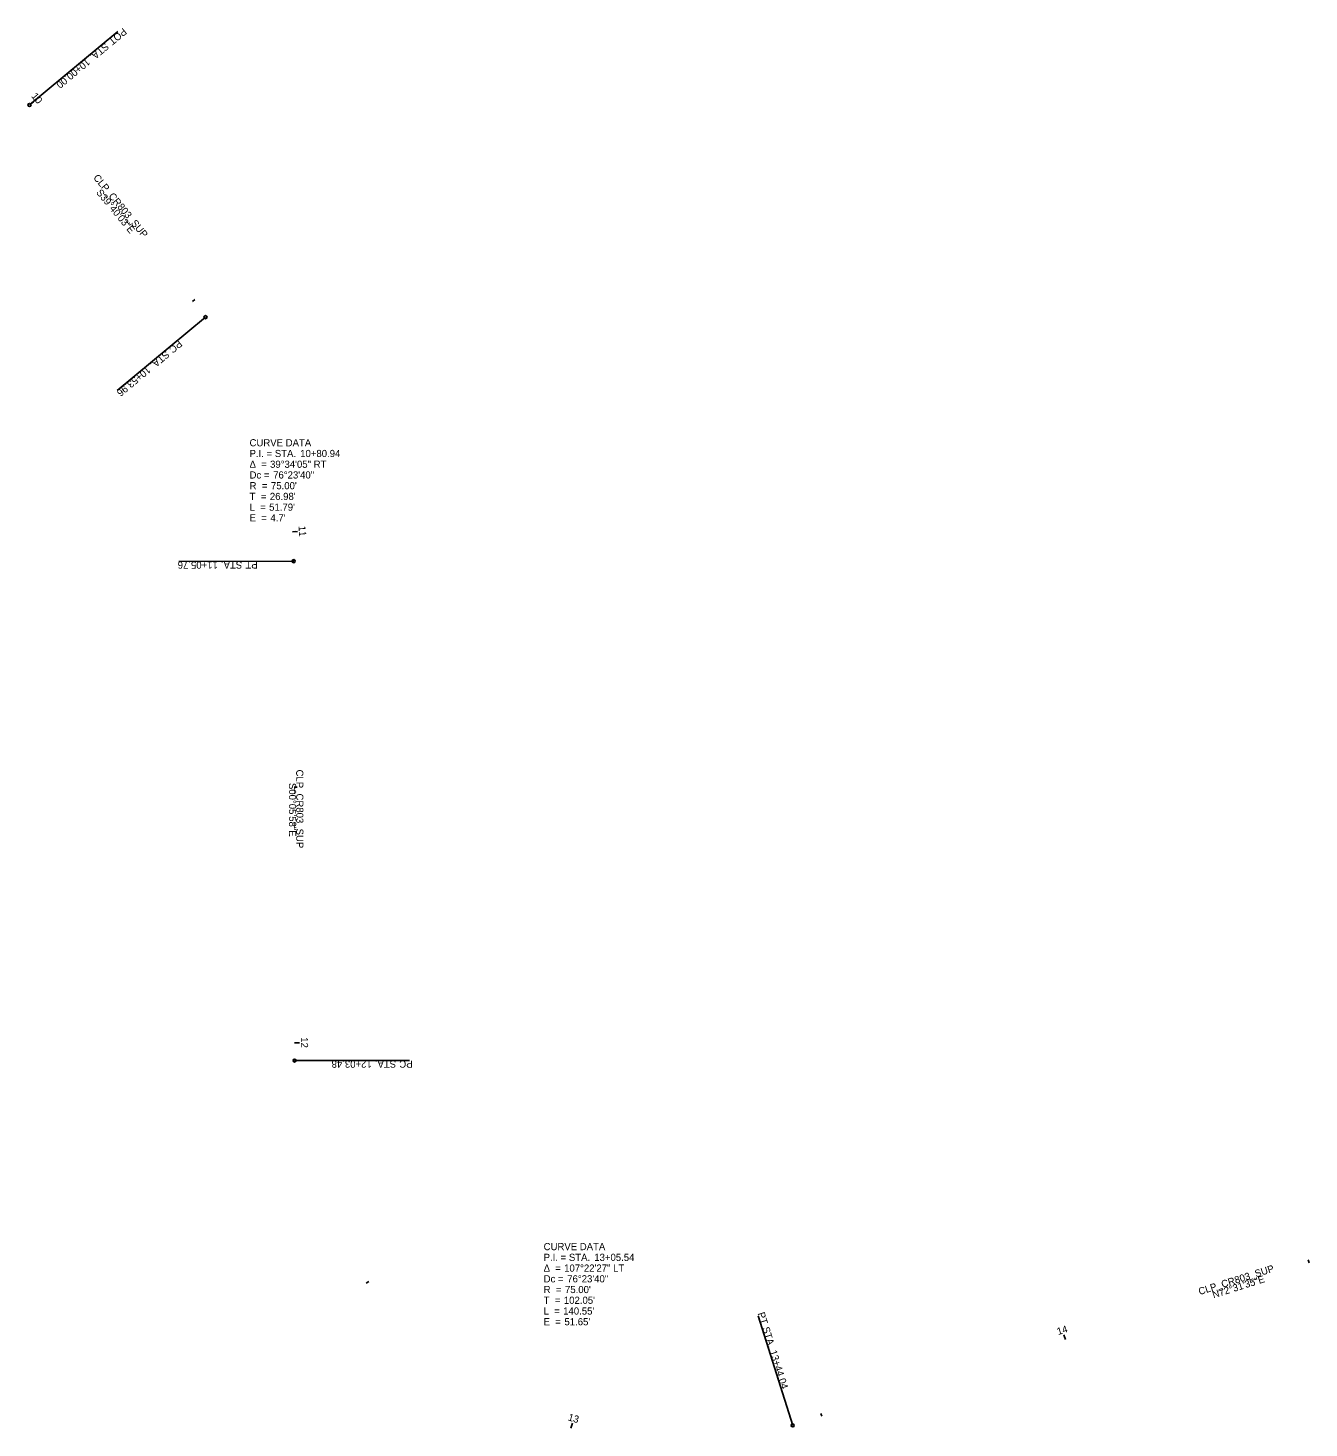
# Model space of a CAD drawing. Extents: x 1984146 to 1988426, y 752369 to 752822.
# Drawn here: x 1984145.9 to 1984396.7, y 752531.5 to 752805.4 of the extents above; entities that cross this region are included whole.
import ezdxf

# ---------------------------------------------------------------- set-up
doc = ezdxf.new("R2010")
doc.units = 0
for name, color, linetype in [('_CIVIL_CONSTRUCTION', 7, 'Continuous'), ('DR_P_Ditch', 7, 'Continuous'), ('DR_P_Drainage_Area', 7, 'Continuous'), ('DR_P_Flood_Boundary', 7, 'Continuous'), ('DR_P_Storm_Sewer', 7, 'Continuous'), ('DT_X_Island', 7, 'Continuous'), ('MD_P_Intersection_MatchLine', 7, 'Continuous'), ('PV_P_Bikeway', 7, 'Continuous'), ('PV_X_COP', 7, 'Continuous'), ('PV_X_EOP', 7, 'Continuous'), ('PV_X_Shoulder', 7, 'Continuous'), ('SC_Scratch1', 7, 'Continuous'), ('SC_Scratch2', 7, 'Continuous'), ('SC_Scratch3', 7, 'Continuous'), ('SC_Scratch4', 7, 'Continuous')]:
    doc.layers.add(name, color=color, linetype=linetype)

msp = doc.modelspace()

# ---------------------------------------------------------------- linework, layer by layer
at = {"layer": 'DR_P_Ditch'}
for p, q in [((1984146.22, 752790.39), (1984146.99, 752791.02)), ((1984197.71, 752706.85), (1984198.3, 752706.9)), ((1984198.1, 752606.86), (1984198.7, 752606.86)), ((1984349.01, 752548.77), (1984348.83, 752549.34)), ((1984252.22, 752531.47), (1984252.39, 752532.05))]:
    msp.add_line(p, q, dxfattribs=at)
at = {"layer": 'DR_P_Drainage_Area'}
for p, q in [((1984146.22, 752790.39), (1984146.99, 752791.02)), ((1984178.14, 752751.9), (1984178.6, 752752.28)), ((1984197.71, 752706.85), (1984198.7, 752706.93)), ((1984198.01, 752656.86), (1984198.61, 752656.86)), ((1984198.1, 752606.86), (1984199.1, 752606.86)), ((1984396.7, 752563.78), (1984396.52, 752564.36)), ((1984212.15, 752559.81), (1984212.64, 752560.16)), ((1984349.01, 752548.77), (1984348.71, 752549.72)), ((1984301.31, 752533.76), (1984301.13, 752534.33)), ((1984252.22, 752531.47), (1984252.5, 752532.43))]:
    msp.add_line(p, q, dxfattribs=at)
at = {"layer": 'DR_P_Storm_Sewer'}
for p, q in [((1984146.22, 752790.39), (1984163.54, 752804.75)), ((1984180.67, 752748.85), (1984163.35, 752734.48)), ((1984197.94, 752701.1), (1984175.44, 752701.06)), ((1984198.11, 752603.38), (1984220.61, 752603.42)), ((1984295.63, 752531.97), (1984288.87, 752553.43))]:
    msp.add_line(p, q, dxfattribs=at)
for centre in [(1984146.22, 752790.39), (1984180.67, 752748.85), (1984197.94, 752701.1), (1984198.11, 752603.38), (1984295.63, 752531.97)]:
    msp.add_circle(centre, 0.3, dxfattribs=at)
at = {"layer": 'DT_X_Island'}
for p, q in [((1984146.22, 752790.39), (1984163.54, 752804.75)), ((1984180.67, 752748.85), (1984163.35, 752734.48)), ((1984197.94, 752701.1), (1984175.44, 752701.06)), ((1984198.11, 752603.38), (1984220.61, 752603.42)), ((1984295.63, 752531.97), (1984288.87, 752553.43))]:
    msp.add_line(p, q, dxfattribs=at)
for centre in [(1984146.22, 752790.39), (1984180.67, 752748.85), (1984197.94, 752701.1), (1984198.11, 752603.38), (1984295.63, 752531.97)]:
    msp.add_circle(centre, 0.3, dxfattribs=at)
at = {"layer": 'MD_P_Intersection_MatchLine'}
msp.add_line((1984146.22, 752790.39), (1984146.99, 752791.02), dxfattribs=at)
at = {"layer": 'PV_X_COP'}
for p, q in [((1984146.22, 752790.39), (1984163.54, 752804.75)), ((1984180.67, 752748.85), (1984163.35, 752734.48)), ((1984197.94, 752701.1), (1984175.44, 752701.06)), ((1984198.11, 752603.38), (1984220.61, 752603.42)), ((1984295.63, 752531.97), (1984288.87, 752553.43))]:
    msp.add_line(p, q, dxfattribs=at)
for centre in [(1984146.22, 752790.39), (1984180.67, 752748.85), (1984197.94, 752701.1), (1984198.11, 752603.38), (1984295.63, 752531.97)]:
    msp.add_circle(centre, 0.3, dxfattribs=at)

# ---------------------------------------------------------------- texts
at = {"layer": '_CIVIL_CONSTRUCTION'}
for s, p in [('CURVE DATA', (1984189.3, 752723.58)), ('P.I. = STA. ', (1984189.3, 752721.48)), ('10+80.94', (1984199.21, 752721.48)), ('Δ  = ', (1984189.3, 752719.38)), ('39°34\'05" RT', (1984193.31, 752719.38)), ('Dc = ', (1984189.3, 752717.28)), ('76°23\'40"', (1984193.92, 752717.28)), ('T  = ', (1984189.3, 752713.08)), ('R  = ', (1984189.3, 752715.18)), ("26.98'", (1984193.27, 752713.08)), ("75.00'", (1984193.49, 752715.18)), ('L  = ', (1984189.3, 752710.98)), ("51.79'", (1984193.13, 752710.98)), ('E  = ', (1984189.3, 752708.88)), ("4.7'", (1984193.38, 752708.88)), ('CURVE DATA', (1984246.87, 752566.27)), ('Δ  = ', (1984246.87, 752562.07)), ('P.I. = STA. ', (1984246.87, 752564.17)), ('107°22\'27" LT', (1984250.88, 752562.07)), ('13+05.54', (1984256.78, 752564.17)), ('Dc = ', (1984246.87, 752559.97)), ('76°23\'40"', (1984251.49, 752559.97)), ('R  = ', (1984246.87, 752557.87)), ("75.00'", (1984251.05, 752557.87)), ('T  = ', (1984246.87, 752555.77)), ("102.05'", (1984250.83, 752555.77)), ('L  = ', (1984246.87, 752553.67)), ('E  = ', (1984246.87, 752551.57)), ("140.55'", (1984250.69, 752553.67)), ("51.65'", (1984250.94, 752551.57))]:
    msp.add_text(s, height=1.4, dxfattribs=at).set_placement(p)
at = {"layer": 'DR_P_Ditch'}
msp.add_text('10', height=1.4, rotation=309.6675, dxfattribs=at).set_placement((1984146.49, 752792.06))
at = {"layer": 'DR_P_Drainage_Area'}
for s, rotation, p in [('10', 309.6675, (1984146.49, 752792.06)), ('11', 274.4982, (1984198.87, 752707.97)), ('12', 270.0995, (1984199.35, 752607.94)), ('14', 17.4737, (1984347.6, 752549.65)), ('13', 343.8317, (1984251.54, 752532.99))]:
    msp.add_text(s, height=1.4, rotation=rotation, dxfattribs=at).set_placement(p)
at = {"layer": 'DR_P_Flood_Boundary'}
for s, rotation, p in [('S39°40\'03"E', 309.6675, (1984159.19, 752773.19)), ('S00°05\'58"E', 270.0995, (1984197.01, 752657.71)), ('N72°31\'35"E', 17.4737, (1984378.02, 752556.85))]:
    msp.add_text(s, height=1.4, rotation=rotation, dxfattribs=at).set_placement(p)
at = {"layer": 'DR_P_Storm_Sewer'}
for s, rotation, p in [('POT', 219.6675, (1984164.53, 752805.54)), (' STA. ', 219.6675, (1984161.44, 752802.97)), ('10+00.00', 219.6675, (1984157.37, 752799.6)), ('PC', 219.6675, (1984175.39, 752744.44)), (' STA. ', 219.6675, (1984173.3, 752742.7)), ('10+53.96', 219.6675, (1984169.22, 752739.33)), ('11+05.76', 180.0995, (1984183.09, 752701.05)), (' STA. ', 180.0995, (1984188.38, 752701.06)), ('PT', 180.0995, (1984190.88, 752701.07)), ('12+03.48', 180.0995, (1984213.22, 752603.38)), (' STA. ', 180.0995, (1984218.51, 752603.39)), ('PC', 180.0995, (1984221.22, 752603.39)), ('PT', 287.4737, (1984288.75, 752553.9)), (' STA. ', 287.4737, (1984289.5, 752551.52)), ('13+44.04', 287.4737, (1984291.09, 752546.47))]:
    msp.add_text(s, height=1.4, rotation=rotation, dxfattribs=at).set_placement(p)
at = {"layer": 'DT_X_Island'}
for s, rotation, p in [('POT', 219.6675, (1984164.53, 752805.54)), (' STA. ', 219.6675, (1984161.44, 752802.97)), ('10+00.00', 219.6675, (1984157.37, 752799.6)), ('PC', 219.6675, (1984175.39, 752744.44)), (' STA. ', 219.6675, (1984173.3, 752742.7)), ('10+53.96', 219.6675, (1984169.22, 752739.33)), ('11+05.76', 180.0995, (1984183.09, 752701.05)), (' STA. ', 180.0995, (1984188.38, 752701.06)), ('PT', 180.0995, (1984190.88, 752701.07)), ('12+03.48', 180.0995, (1984213.22, 752603.38)), (' STA. ', 180.0995, (1984218.51, 752603.39)), ('PC', 180.0995, (1984221.22, 752603.39)), ('PT', 287.4737, (1984288.75, 752553.9)), (' STA. ', 287.4737, (1984289.5, 752551.52)), ('13+44.04', 287.4737, (1984291.09, 752546.47))]:
    msp.add_text(s, height=1.4, rotation=rotation, dxfattribs=at).set_placement(p)
at = {"layer": 'MD_P_Intersection_MatchLine'}
msp.add_text('10', height=1.4, rotation=309.6675, dxfattribs=at).set_placement((1984146.49, 752792.06))
at = {"layer": 'PV_P_Bikeway'}
for rotation, p in [(309.6675, (1984158.61, 752776.1)), (270.0995, (1984198.42, 752660.32)), (17.4737, (1984375.31, 752557.48))]:
    msp.add_text('CLP_CR803_SUP', height=1.4, rotation=rotation, dxfattribs=at).set_placement(p)
at = {"layer": 'PV_X_COP'}
for s, rotation, p in [('POT', 219.6675, (1984164.53, 752805.54)), (' STA. ', 219.6675, (1984161.44, 752802.97)), ('10+00.00', 219.6675, (1984157.37, 752799.6)), ('PC', 219.6675, (1984175.39, 752744.44)), (' STA. ', 219.6675, (1984173.3, 752742.7)), ('10+53.96', 219.6675, (1984169.22, 752739.33)), ('11+05.76', 180.0995, (1984183.09, 752701.05)), (' STA. ', 180.0995, (1984188.38, 752701.06)), ('PT', 180.0995, (1984190.88, 752701.07)), ('12+03.48', 180.0995, (1984213.22, 752603.38)), (' STA. ', 180.0995, (1984218.51, 752603.39)), ('PC', 180.0995, (1984221.22, 752603.39)), ('PT', 287.4737, (1984288.75, 752553.9)), (' STA. ', 287.4737, (1984289.5, 752551.52)), ('13+44.04', 287.4737, (1984291.09, 752546.47))]:
    msp.add_text(s, height=1.4, rotation=rotation, dxfattribs=at).set_placement(p)
at = {"layer": 'PV_X_EOP'}
for rotation, p in [(309.6675, (1984158.61, 752776.1)), (270.0995, (1984198.42, 752660.32)), (17.4737, (1984375.31, 752557.48))]:
    msp.add_text('CLP_CR803_SUP', height=1.4, rotation=rotation, dxfattribs=at).set_placement(p)
at = {"layer": 'PV_X_Shoulder'}
for s, p in [('CURVE DATA', (1984189.3, 752723.58)), ('P.I. = STA. ', (1984189.3, 752721.48)), ('10+80.94', (1984199.21, 752721.48)), ('Δ  = ', (1984189.3, 752719.38)), ('39°34\'05" RT', (1984193.31, 752719.38)), ('Dc = ', (1984189.3, 752717.28)), ('76°23\'40"', (1984193.92, 752717.28)), ('T  = ', (1984189.3, 752713.08)), ('R  = ', (1984189.3, 752715.18)), ("26.98'", (1984193.27, 752713.08)), ("75.00'", (1984193.49, 752715.18)), ('L  = ', (1984189.3, 752710.98)), ("51.79'", (1984193.13, 752710.98)), ('E  = ', (1984189.3, 752708.88)), ("4.7'", (1984193.38, 752708.88)), ('CURVE DATA', (1984246.87, 752566.27)), ('Δ  = ', (1984246.87, 752562.07)), ('P.I. = STA. ', (1984246.87, 752564.17)), ('107°22\'27" LT', (1984250.88, 752562.07)), ('13+05.54', (1984256.78, 752564.17)), ('Dc = ', (1984246.87, 752559.97)), ('76°23\'40"', (1984251.49, 752559.97)), ('R  = ', (1984246.87, 752557.87)), ("75.00'", (1984251.05, 752557.87)), ('T  = ', (1984246.87, 752555.77)), ("102.05'", (1984250.83, 752555.77)), ('L  = ', (1984246.87, 752553.67)), ('E  = ', (1984246.87, 752551.57)), ("140.55'", (1984250.69, 752553.67)), ("51.65'", (1984250.94, 752551.57))]:
    msp.add_text(s, height=1.4, dxfattribs=at).set_placement(p)
at = {"layer": 'SC_Scratch1'}
for s, p in [('CURVE DATA', (1984189.3, 752723.58)), ('P.I. = STA. ', (1984189.3, 752721.48)), ('10+80.94', (1984199.21, 752721.48)), ('Δ  = ', (1984189.3, 752719.38)), ('39°34\'05" RT', (1984193.31, 752719.38)), ('Dc = ', (1984189.3, 752717.28)), ('76°23\'40"', (1984193.92, 752717.28)), ('T  = ', (1984189.3, 752713.08)), ('R  = ', (1984189.3, 752715.18)), ("26.98'", (1984193.27, 752713.08)), ("75.00'", (1984193.49, 752715.18)), ('L  = ', (1984189.3, 752710.98)), ("51.79'", (1984193.13, 752710.98)), ('E  = ', (1984189.3, 752708.88)), ("4.7'", (1984193.38, 752708.88)), ('CURVE DATA', (1984246.87, 752566.27)), ('Δ  = ', (1984246.87, 752562.07)), ('P.I. = STA. ', (1984246.87, 752564.17)), ('107°22\'27" LT', (1984250.88, 752562.07)), ('13+05.54', (1984256.78, 752564.17)), ('Dc = ', (1984246.87, 752559.97)), ('76°23\'40"', (1984251.49, 752559.97)), ('R  = ', (1984246.87, 752557.87)), ("75.00'", (1984251.05, 752557.87)), ('T  = ', (1984246.87, 752555.77)), ("102.05'", (1984250.83, 752555.77)), ('L  = ', (1984246.87, 752553.67)), ('E  = ', (1984246.87, 752551.57)), ("140.55'", (1984250.69, 752553.67)), ("51.65'", (1984250.94, 752551.57))]:
    msp.add_text(s, height=1.4, dxfattribs=at).set_placement(p)
at = {"layer": 'SC_Scratch2'}
for s, rotation, p in [('S39°40\'03"E', 309.6675, (1984159.19, 752773.19)), ('S00°05\'58"E', 270.0995, (1984197.01, 752657.71)), ('N72°31\'35"E', 17.4737, (1984378.02, 752556.85))]:
    msp.add_text(s, height=1.4, rotation=rotation, dxfattribs=at).set_placement(p)
at = {"layer": 'SC_Scratch3'}
for s, rotation, p in [('S39°40\'03"E', 309.6675, (1984159.19, 752773.19)), ('S00°05\'58"E', 270.0995, (1984197.01, 752657.71)), ('N72°31\'35"E', 17.4737, (1984378.02, 752556.85))]:
    msp.add_text(s, height=1.4, rotation=rotation, dxfattribs=at).set_placement(p)
at = {"layer": 'SC_Scratch4'}
for rotation, p in [(309.6675, (1984158.61, 752776.1)), (270.0995, (1984198.42, 752660.32)), (17.4737, (1984375.31, 752557.48))]:
    msp.add_text('CLP_CR803_SUP', height=1.4, rotation=rotation, dxfattribs=at).set_placement(p)

doc.saveas('drawing.dxf')
